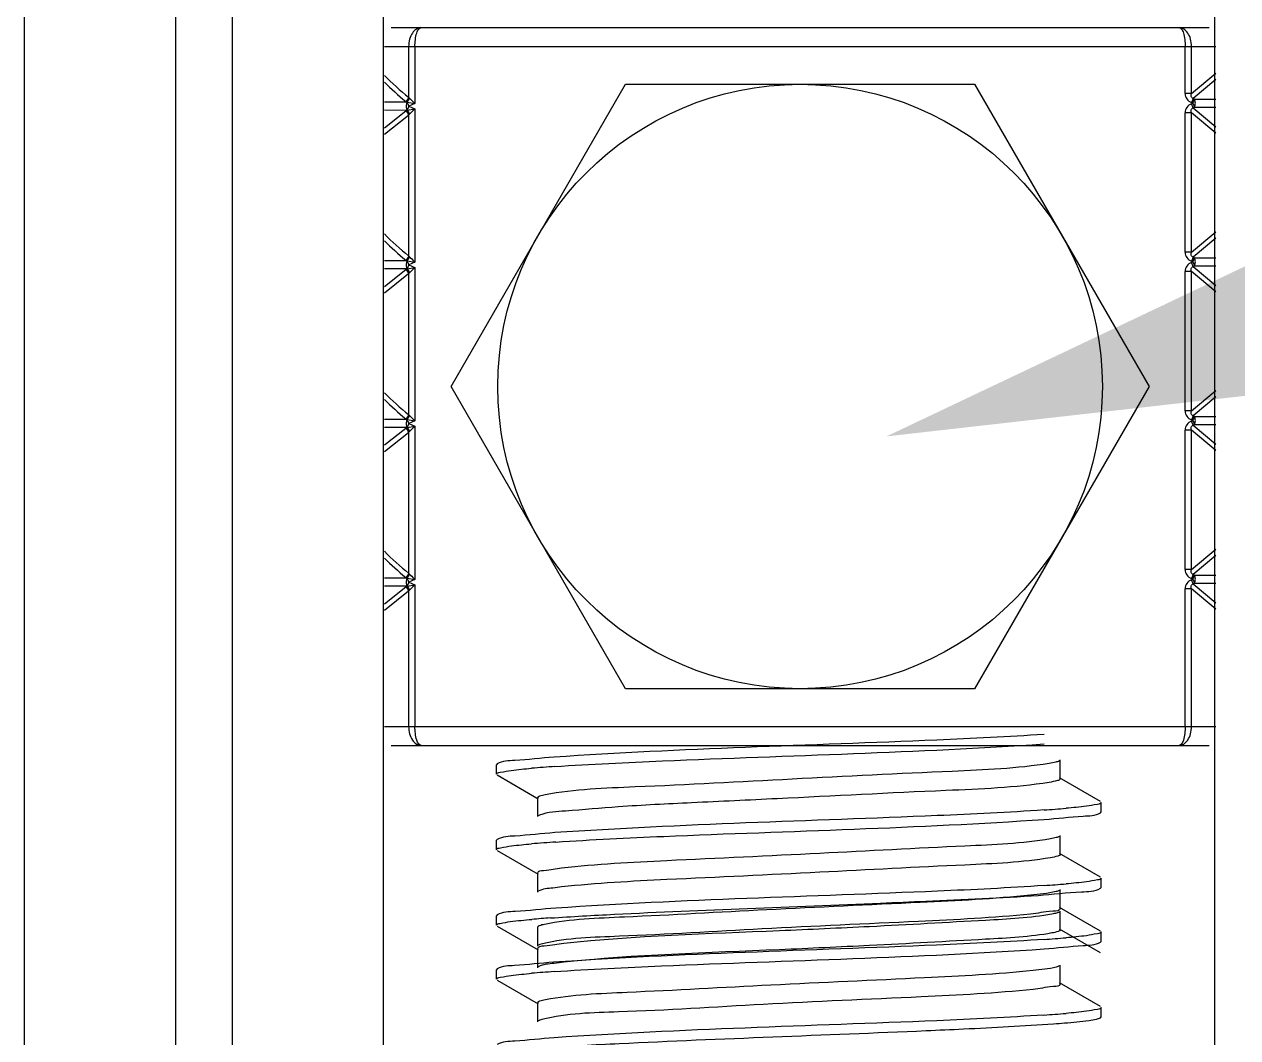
# Model space of a CAD drawing. Extents: x -409572 to -157272, y 600795 to 878326.
# Drawn here: x -397030.8 to -396791.8, y 820572.3 to 820771.9 of the extents above; entities that cross this region are included whole.
import ezdxf

# ---------------------------------------------------------------- set-up
doc = ezdxf.new("R2010")
doc.units = 0
doc.header["$LTSCALE"] = 1000
doc.header["$MEASUREMENT"] = 0
doc.layers.get('0').update_dxf_attribs({"linetype": 'CONTINUOUS'})

msp = doc.modelspace()

# ---------------------------------------------------------------- linework, layer by layer
at = {"linetype": 'CONTINUOUS'}
for p, q in [((-397030.76, 822308.34), (-397030.76, 819345.2)), ((-397000.99, 822308.34), (-397000.99, 819345.2)), ((-396989.83, 822308.34), (-396989.83, 819345.2)), ((-396960.07, 822308.34), (-396960.07, 819345.2)), ((-396796.35, 822308.34), (-396796.35, 819345.2)), ((-396958.52, 820771.25), (-396797.42, 820771.25)), ((-396959.83, 820767.53), (-396796.12, 820767.53)), ((-396955.06, 820767.53), (-396955.06, 820757.53)), ((-396953.82, 820767.53), (-396953.82, 820756.31)), ((-396802.12, 820758.25), (-396802.12, 820767.53)), ((-396800.88, 820758.25), (-396800.88, 820767.53)), ((-396800.88, 820758.25), (-396796.12, 820762.3)), ((-396796.12, 820761.04), (-396800.54, 820757.28)), ((-396946.71, 820700.56), (-396912.34, 820760.09)), ((-396912.34, 820760.09), (-396843.6, 820760.09)), ((-396843.6, 820760.09), (-396809.23, 820700.56)), ((-396955.46, 820756.6), (-396959.83, 820756.6)), ((-396955.38, 820756.58), (-396955.46, 820756.6)), ((-396955.36, 820756.57), (-396953.82, 820756.31)), ((-396954.96, 820757.41), (-396955.06, 820757.53)), ((-396953.82, 820756.31), (-396955.02, 820755.78)), ((-396954.91, 820757.37), (-396954.96, 820757.41)), ((-396800.88, 820758.25), (-396802.12, 820758.25)), ((-396800.54, 820757.28), (-396800.91, 820756.49)), ((-396800.65, 820756.37), (-396800.91, 820756.49)), ((-396800.91, 820756.24), (-396800.65, 820756.37)), ((-396800.54, 820755.46), (-396800.91, 820756.24)), ((-396800.65, 820756.37), (-396800.28, 820757.16)), ((-396800.65, 820756.37), (-396800.28, 820755.58)), ((-396800.28, 820757.16), (-396800.54, 820757.28)), ((-396800.28, 820757.16), (-396796.12, 820757.16)), ((-396955.48, 820754.96), (-396959.83, 820754.98)), ((-396959.83, 820751.54), (-396955.64, 820754.86)), ((-396959.83, 820750.27), (-396955.06, 820754.04)), ((-396955.48, 820754.96), (-396955.38, 820754.99)), ((-396955.38, 820754.99), (-396955.36, 820755)), ((-396955.02, 820755.78), (-396955.36, 820755)), ((-396955.36, 820755), (-396953.82, 820755.27)), ((-396955.06, 820754.04), (-396954.97, 820754.15)), ((-396955.06, 820754.04), (-396955.06, 820726.28)), ((-396955.02, 820755.78), (-396953.82, 820755.27)), ((-396954.97, 820754.15), (-396954.92, 820754.19)), ((-396954.92, 820754.19), (-396954.89, 820754.22)), ((-396953.82, 820755.27), (-396953.82, 820725.05)), ((-396800.88, 820754.49), (-396802.12, 820754.49)), ((-396802.12, 820727), (-396802.12, 820754.49)), ((-396800.88, 820727), (-396800.88, 820754.49)), ((-396796.12, 820750.44), (-396800.88, 820754.49)), ((-396800.54, 820755.46), (-396800.28, 820755.58)), ((-396800.54, 820755.46), (-396796.12, 820751.7)), ((-396800.28, 820755.58), (-396796.12, 820755.58)), ((-396800.88, 820727), (-396796.12, 820731.04)), ((-396796.12, 820729.78), (-396800.54, 820726.03)), ((-396955.46, 820725.34), (-396959.83, 820725.34)), ((-396955.38, 820725.32), (-396955.46, 820725.34)), ((-396955.36, 820725.31), (-396953.82, 820725.05)), ((-396954.96, 820726.15), (-396955.06, 820726.28)), ((-396954.91, 820726.11), (-396954.96, 820726.15)), ((-396800.88, 820727), (-396802.12, 820727)), ((-396800.54, 820726.03), (-396800.91, 820725.24)), ((-396800.65, 820725.11), (-396800.91, 820725.24)), ((-396800.65, 820725.11), (-396800.28, 820725.9)), ((-396800.28, 820725.9), (-396800.54, 820726.03)), ((-396800.28, 820725.9), (-396796.12, 820725.9)), ((-396955.48, 820723.71), (-396959.83, 820723.72)), ((-396959.83, 820720.29), (-396955.64, 820723.61)), ((-396959.83, 820719.02), (-396955.06, 820722.79)), ((-396955.48, 820723.71), (-396955.38, 820723.73)), ((-396955.38, 820723.73), (-396955.36, 820723.75)), ((-396955.02, 820724.53), (-396955.36, 820723.75)), ((-396955.36, 820723.75), (-396953.82, 820724.01)), ((-396955.06, 820722.79), (-396954.97, 820722.89)), ((-396955.06, 820722.79), (-396955.06, 820695.02)), ((-396953.82, 820725.05), (-396955.02, 820724.53)), ((-396955.02, 820724.53), (-396953.82, 820724.01)), ((-396954.97, 820722.89), (-396954.92, 820722.94)), ((-396954.92, 820722.94), (-396954.89, 820722.96)), ((-396953.82, 820724.01), (-396953.82, 820693.8)), ((-396800.88, 820723.23), (-396802.12, 820723.23)), ((-396802.12, 820695.74), (-396802.12, 820723.23)), ((-396800.91, 820724.99), (-396800.65, 820725.11)), ((-396800.54, 820724.2), (-396800.91, 820724.99)), ((-396800.88, 820695.74), (-396800.88, 820723.23)), ((-396796.12, 820719.18), (-396800.88, 820723.23)), ((-396800.65, 820725.11), (-396800.28, 820724.32)), ((-396800.54, 820724.2), (-396800.28, 820724.32)), ((-396800.54, 820724.2), (-396796.12, 820720.44)), ((-396800.28, 820724.32), (-396796.12, 820724.32)), ((-396912.34, 820641.02), (-396946.71, 820700.56)), ((-396809.23, 820700.56), (-396843.6, 820641.02)), ((-396800.88, 820695.74), (-396796.12, 820699.79)), ((-396796.12, 820698.53), (-396800.54, 820694.77)), ((-396955.46, 820694.09), (-396959.83, 820694.09)), ((-396955.38, 820694.07), (-396955.46, 820694.09)), ((-396954.96, 820694.9), (-396955.06, 820695.02)), ((-396954.91, 820694.86), (-396954.96, 820694.9)), ((-396800.88, 820695.74), (-396802.12, 820695.74)), ((-396800.54, 820694.77), (-396800.91, 820693.98)), ((-396800.65, 820693.86), (-396800.28, 820694.65)), ((-396800.28, 820694.65), (-396800.54, 820694.77)), ((-396800.28, 820694.65), (-396796.12, 820694.65)), ((-396955.48, 820692.46), (-396959.83, 820692.47)), ((-396959.83, 820689.04), (-396955.64, 820692.35)), ((-396955.48, 820692.46), (-396955.38, 820692.48)), ((-396955.38, 820692.48), (-396955.36, 820692.49)), ((-396955.36, 820694.06), (-396953.82, 820693.8)), ((-396955.02, 820693.28), (-396955.36, 820692.49)), ((-396955.36, 820692.49), (-396953.82, 820692.76)), ((-396953.82, 820693.8), (-396955.02, 820693.28)), ((-396955.02, 820693.28), (-396953.82, 820692.76)), ((-396954.97, 820691.64), (-396954.92, 820691.68)), ((-396954.92, 820691.68), (-396954.89, 820691.71)), ((-396953.82, 820692.76), (-396953.82, 820662.54)), ((-396800.88, 820691.98), (-396802.12, 820691.98)), ((-396802.12, 820664.49), (-396802.12, 820691.98)), ((-396800.65, 820693.86), (-396800.91, 820693.98)), ((-396800.91, 820693.74), (-396800.65, 820693.86)), ((-396800.54, 820692.95), (-396800.91, 820693.74)), ((-396800.88, 820664.49), (-396800.88, 820691.98)), ((-396796.12, 820687.93), (-396800.88, 820691.98)), ((-396800.65, 820693.86), (-396800.28, 820693.07)), ((-396800.54, 820692.95), (-396800.28, 820693.07)), ((-396800.54, 820692.95), (-396796.12, 820689.19)), ((-396800.28, 820693.07), (-396796.12, 820693.07)), ((-396959.83, 820687.76), (-396955.06, 820691.53)), ((-396955.06, 820691.53), (-396954.97, 820691.64)), ((-396955.06, 820691.53), (-396955.06, 820663.77)), ((-396800.88, 820664.49), (-396796.12, 820668.54)), ((-396796.12, 820667.27), (-396800.54, 820663.52)), ((-396954.96, 820663.65), (-396955.06, 820663.77)), ((-396954.91, 820663.6), (-396954.96, 820663.65)), ((-396800.88, 820664.49), (-396802.12, 820664.49)), ((-396800.54, 820663.52), (-396800.91, 820662.73)), ((-396800.65, 820662.61), (-396800.28, 820663.4)), ((-396800.28, 820663.4), (-396800.54, 820663.52)), ((-396800.28, 820663.4), (-396796.12, 820663.39)), ((-396955.46, 820662.83), (-396959.83, 820662.83)), ((-396955.48, 820661.2), (-396959.83, 820661.22)), ((-396959.83, 820657.78), (-396955.64, 820661.1)), ((-396955.48, 820661.2), (-396955.38, 820661.22)), ((-396955.38, 820662.82), (-396955.46, 820662.83)), ((-396955.38, 820661.22), (-396955.36, 820661.24)), ((-396955.36, 820662.81), (-396953.82, 820662.54)), ((-396955.02, 820662.02), (-396955.36, 820661.24)), ((-396955.36, 820661.24), (-396953.82, 820661.5)), ((-396953.82, 820662.54), (-396955.02, 820662.02)), ((-396955.02, 820662.02), (-396953.82, 820661.5)), ((-396953.82, 820661.5), (-396953.82, 820633.58)), ((-396800.88, 820660.72), (-396802.12, 820660.72)), ((-396802.12, 820633.58), (-396802.12, 820660.72)), ((-396800.65, 820662.61), (-396800.91, 820662.73)), ((-396800.91, 820662.48), (-396800.65, 820662.61)), ((-396800.54, 820661.69), (-396800.91, 820662.48)), ((-396800.88, 820633.58), (-396800.88, 820660.72)), ((-396796.12, 820656.67), (-396800.88, 820660.72)), ((-396800.65, 820662.61), (-396800.28, 820661.82)), ((-396800.54, 820661.69), (-396800.28, 820661.82)), ((-396800.54, 820661.69), (-396796.12, 820657.93)), ((-396800.28, 820661.82), (-396796.12, 820661.82)), ((-396959.83, 820656.51), (-396955.06, 820660.28)), ((-396955.06, 820660.28), (-396954.97, 820660.38)), ((-396955.06, 820660.28), (-396955.06, 820633.58)), ((-396954.97, 820660.38), (-396954.92, 820660.43)), ((-396954.92, 820660.43), (-396954.89, 820660.46)), ((-396843.6, 820641.02), (-396912.34, 820641.02)), ((-396959.83, 820633.58), (-396796.12, 820633.58)), ((-396958.52, 820629.86), (-396797.42, 820629.86)), ((-396937.6, 820626.22), (-396937.74, 820626.06)), ((-396937.74, 820624.2), (-396937.74, 820626.06)), ((-396937.74, 820624.2), (-396937.74, 820626.06)), ((-396826.73, 820623.27), (-396826.73, 820626.99)), ((-396937.6, 820624.04), (-396929.52, 820619.36)), ((-396818.82, 820618.78), (-396826.9, 820623.46)), ((-396929.69, 820619.55), (-396929.69, 820615.83)), ((-396818.68, 820616.76), (-396818.68, 820618.62)), ((-396818.68, 820616.76), (-396818.68, 820618.62)), ((-396929.26, 820616.13), (-396929.52, 820616.02)), ((-396818.82, 820616.6), (-396818.68, 820616.76)), ((-396937.6, 820611.34), (-396937.74, 820611.18)), ((-396937.74, 820609.32), (-396937.74, 820611.18)), ((-396937.74, 820609.32), (-396937.74, 820611.18)), ((-396826.73, 820608.39), (-396826.73, 820612.11)), ((-396937.6, 820609.16), (-396929.52, 820604.48)), ((-396818.82, 820603.9), (-396826.9, 820608.58)), ((-396929.69, 820604.67), (-396929.69, 820600.95)), ((-396818.68, 820601.88), (-396818.68, 820603.74)), ((-396818.68, 820601.88), (-396818.68, 820603.74)), ((-396826.73, 820597.77), (-396826.73, 820601.49)), ((-396818.82, 820601.71), (-396818.68, 820601.88)), ((-396937.6, 820596.46), (-396937.74, 820596.3)), ((-396937.74, 820594.44), (-396937.74, 820596.3)), ((-396937.74, 820594.44), (-396937.74, 820596.3)), ((-396818.82, 820593.28), (-396826.9, 820597.96)), ((-396826.73, 820593.51), (-396826.73, 820597.23)), ((-396937.6, 820594.27), (-396929.52, 820589.6)), ((-396929.69, 820594.05), (-396929.69, 820590.33)), ((-396818.82, 820589.02), (-396826.9, 820593.69)), ((-396818.68, 820591.26), (-396818.68, 820593.12)), ((-396818.68, 820591.26), (-396818.68, 820593.12)), ((-396929.69, 820589.78), (-396929.69, 820586.06)), ((-396818.82, 820591.09), (-396818.68, 820591.26)), ((-396826.73, 820582.88), (-396826.73, 820586.6)), ((-396937.6, 820585.84), (-396937.74, 820585.67)), ((-396937.74, 820583.81), (-396937.74, 820585.67)), ((-396937.74, 820583.81), (-396937.74, 820585.67)), ((-396937.6, 820583.65), (-396929.52, 820578.97)), ((-396818.82, 820578.4), (-396826.9, 820583.07)), ((-396929.69, 820579.16), (-396929.69, 820575.44)), ((-396818.68, 820576.37), (-396818.68, 820578.23)), ((-396818.68, 820576.37), (-396818.68, 820578.23)), ((-396818.82, 820576.21), (-396818.68, 820576.37))]:
    msp.add_line(p, q, dxfattribs=at)
msp.add_circle((-396877.97, 820700.56), 59.53, dxfattribs=at)
for centre, radius, start, end in [((-396913.86, 820807.81), 65.01, 224.9882, 230.6634), ((-396913.55, 820807.21), 65.73, 225.2411, 230.1872), ((-396954.9, 820757.61), 1.16, 230.2237, 240.9585), ((-396954.91, 820753.95), 1.16, 119.1442, 128.3025), ((-396913.86, 820776.56), 65.01, 224.9882, 230.6634), ((-396913.55, 820775.95), 65.73, 225.2411, 230.1872), ((-396954.9, 820726.35), 1.16, 230.2237, 240.9585), ((-396954.91, 820722.69), 1.16, 119.1442, 128.3025), ((-396913.86, 820745.3), 65.01, 224.9882, 230.6634), ((-396913.55, 820744.7), 65.73, 225.2411, 230.1872), ((-396954.9, 820695.1), 1.16, 230.2237, 240.9585), ((-396954.91, 820691.44), 1.16, 119.1442, 128.3025), ((-396913.86, 820714.05), 65.01, 224.9882, 230.6634), ((-396913.55, 820713.45), 65.73, 225.2411, 230.1872), ((-396954.9, 820663.85), 1.16, 230.2237, 240.9585), ((-396954.91, 820660.18), 1.16, 119.1442, 128.3025), ((-396909.08, 820366.36), 259.9, 93.7876, 94.8061), ((-396847.04, 820872.8), 256.23, 273.8296, 274.8033), ((-396908.83, 820348.27), 263.12, 93.7545, 94.8055), ((-396846.99, 820857.32), 255.63, 273.8359, 274.8035), ((-396910.25, 820351.17), 245.28, 93.9506, 94.8036), ((-396847.02, 820846.98), 255.91, 273.8329, 274.8033), ((-396909.29, 820328.57), 257.3, 93.8155, 94.8057), ((-396847.05, 820832.48), 256.3, 273.8289, 274.8033)]:
    msp.add_arc(centre, radius, start, end, dxfattribs=at)
for points, knots in [([(-396952.63, 820771.25), (-396952.95, 820771.25), (-396953.64, 820771.02), (-396954.43, 820770.17), (-396954.94, 820768.95), (-396955.06, 820768.02), (-396955.06, 820767.53)], [0, 0, 0, 0, 0.195972, 0.42512, 0.697797, 1, 1, 1, 1]), ([(-396953.82, 820767.53), (-396953.82, 820768.43), (-396953.69, 820769.64), (-396953.22, 820770.9), (-396952.8, 820771.25), (-396952.63, 820771.25)], [0, 0, 0, 0, 0.657525, 0.871922, 1, 1, 1, 1]), ([(-396803.32, 820771.25), (-396803.14, 820771.25), (-396802.73, 820770.9), (-396802.25, 820769.64), (-396802.12, 820768.43), (-396802.12, 820767.53)], [0, 0, 0, 0, 0.128078, 0.342475, 1, 1, 1, 1]), ([(-396800.88, 820767.53), (-396800.88, 820768.02), (-396801, 820768.95), (-396801.52, 820770.17), (-396802.31, 820771.02), (-396803, 820771.25), (-396803.32, 820771.25)], [0, 0, 0, 0, 0.302203, 0.57488, 0.804028, 1, 1, 1, 1]), ([(-396955.37, 820756.59), (-396955.42, 820756.48), (-396955.59, 820755.96), (-396955.56, 820755.36), (-396955.38, 820754.99)], [0, 0, 0, 0, 0.236634, 1, 1, 1, 1]), ([(-396955.02, 820755.78), (-396955.05, 820755.86), (-396955.16, 820756.13), (-396955.31, 820756.39), (-396955.37, 820756.59)], [0, 0, 0, 0, 0.285481, 1, 1, 1, 1]), ([(-396954.91, 820757.37), (-396954.83, 820757.29), (-396954.46, 820756.94), (-396954.1, 820756.58), (-396953.82, 820756.31)], [0, 0, 0, 0, 0.225254, 1, 1, 1, 1]), ([(-396802.12, 820758.25), (-396802.12, 820757.88), (-396801.87, 820757.12), (-396801.25, 820756.65), (-396800.91, 820756.49)], [0, 0, 0, 0, 0.499355, 1, 1, 1, 1]), ([(-396800.91, 820756.24), (-396801.25, 820756.09), (-396801.87, 820755.61), (-396802.12, 820754.86), (-396802.12, 820754.49)], [0, 0, 0, 0, 0.500643, 1, 1, 1, 1]), ([(-396800.54, 820757.28), (-396800.72, 820757.34), (-396801.01, 820757.69), (-396800.93, 820758.07), (-396800.88, 820758.25)], [0, 0, 0, 0, 0.502447, 1, 1, 1, 1]), ([(-396800.28, 820755.58), (-396800.16, 820755.82), (-396800.08, 820756.37), (-396800.16, 820756.92), (-396800.28, 820757.16)], [0, 0, 0, 0, 0.500048, 1, 1, 1, 1]), ([(-396954.89, 820754.22), (-396954.81, 820754.29), (-396954.45, 820754.64), (-396954.1, 820754.99), (-396953.82, 820755.27)], [0, 0, 0, 0, 0.226794, 1, 1, 1, 1]), ([(-396800.88, 820754.49), (-396800.93, 820754.67), (-396801.01, 820755.05), (-396800.72, 820755.4), (-396800.54, 820755.46)], [0, 0, 0, 0, 0.49632, 1, 1, 1, 1]), ([(-396955.37, 820725.34), (-396955.42, 820725.22), (-396955.59, 820724.7), (-396955.56, 820724.11), (-396955.38, 820723.73)], [0, 0, 0, 0, 0.236634, 1, 1, 1, 1]), ([(-396955.02, 820724.53), (-396955.05, 820724.61), (-396955.16, 820724.88), (-396955.31, 820725.14), (-396955.37, 820725.34)], [0, 0, 0, 0, 0.285481, 1, 1, 1, 1]), ([(-396954.91, 820726.11), (-396954.83, 820726.04), (-396954.46, 820725.69), (-396954.1, 820725.33), (-396953.82, 820725.05)], [0, 0, 0, 0, 0.225254, 1, 1, 1, 1]), ([(-396802.12, 820727), (-396802.12, 820726.63), (-396801.87, 820725.87), (-396801.25, 820725.4), (-396800.91, 820725.24)], [0, 0, 0, 0, 0.499355, 1, 1, 1, 1]), ([(-396800.54, 820726.03), (-396800.72, 820726.08), (-396801.01, 820726.43), (-396800.93, 820726.82), (-396800.88, 820727)], [0, 0, 0, 0, 0.502447, 1, 1, 1, 1]), ([(-396800.28, 820724.32), (-396800.16, 820724.57), (-396800.08, 820725.11), (-396800.16, 820725.66), (-396800.28, 820725.9)], [0, 0, 0, 0, 0.500048, 1, 1, 1, 1]), ([(-396954.89, 820722.96), (-396954.81, 820723.04), (-396954.45, 820723.38), (-396954.1, 820723.74), (-396953.82, 820724.01)], [0, 0, 0, 0, 0.226794, 1, 1, 1, 1]), ([(-396800.91, 820724.99), (-396801.25, 820724.83), (-396801.87, 820724.36), (-396802.12, 820723.6), (-396802.12, 820723.23)], [0, 0, 0, 0, 0.500643, 1, 1, 1, 1]), ([(-396800.88, 820723.23), (-396800.93, 820723.41), (-396801.01, 820723.79), (-396800.72, 820724.15), (-396800.54, 820724.2)], [0, 0, 0, 0, 0.49632, 1, 1, 1, 1]), ([(-396955.37, 820694.08), (-396955.42, 820693.97), (-396955.59, 820693.45), (-396955.56, 820692.85), (-396955.38, 820692.48)], [0, 0, 0, 0, 0.236634, 1, 1, 1, 1]), ([(-396955.02, 820693.28), (-396955.05, 820693.35), (-396955.16, 820693.62), (-396955.31, 820693.88), (-396955.37, 820694.08)], [0, 0, 0, 0, 0.285481, 1, 1, 1, 1]), ([(-396954.91, 820694.86), (-396954.83, 820694.78), (-396954.46, 820694.43), (-396954.1, 820694.07), (-396953.82, 820693.8)], [0, 0, 0, 0, 0.225254, 1, 1, 1, 1]), ([(-396802.12, 820695.74), (-396802.12, 820695.37), (-396801.87, 820694.61), (-396801.25, 820694.14), (-396800.91, 820693.98)], [0, 0, 0, 0, 0.499355, 1, 1, 1, 1]), ([(-396800.54, 820694.77), (-396800.72, 820694.83), (-396801.01, 820695.18), (-396800.93, 820695.56), (-396800.88, 820695.74)], [0, 0, 0, 0, 0.502447, 1, 1, 1, 1]), ([(-396800.28, 820693.07), (-396800.16, 820693.31), (-396800.08, 820693.86), (-396800.16, 820694.41), (-396800.28, 820694.65)], [0, 0, 0, 0, 0.500048, 1, 1, 1, 1]), ([(-396954.89, 820691.71), (-396954.81, 820691.79), (-396954.45, 820692.13), (-396954.1, 820692.48), (-396953.82, 820692.76)], [0, 0, 0, 0, 0.226794, 1, 1, 1, 1]), ([(-396800.91, 820693.74), (-396801.25, 820693.58), (-396801.87, 820693.11), (-396802.12, 820692.35), (-396802.12, 820691.98)], [0, 0, 0, 0, 0.500643, 1, 1, 1, 1]), ([(-396800.88, 820691.98), (-396800.93, 820692.16), (-396801.01, 820692.54), (-396800.72, 820692.89), (-396800.54, 820692.95)], [0, 0, 0, 0, 0.49632, 1, 1, 1, 1]), ([(-396954.91, 820663.6), (-396954.83, 820663.53), (-396954.46, 820663.18), (-396954.1, 820662.82), (-396953.82, 820662.54)], [0, 0, 0, 0, 0.225254, 1, 1, 1, 1]), ([(-396802.12, 820664.49), (-396802.12, 820664.12), (-396801.87, 820663.36), (-396801.25, 820662.89), (-396800.91, 820662.73)], [0, 0, 0, 0, 0.499355, 1, 1, 1, 1]), ([(-396800.54, 820663.52), (-396800.72, 820663.57), (-396801.01, 820663.92), (-396800.93, 820664.31), (-396800.88, 820664.49)], [0, 0, 0, 0, 0.502447, 1, 1, 1, 1]), ([(-396800.28, 820661.82), (-396800.16, 820662.06), (-396800.08, 820662.61), (-396800.16, 820663.15), (-396800.28, 820663.4)], [0, 0, 0, 0, 0.500048, 1, 1, 1, 1]), ([(-396955.37, 820662.83), (-396955.42, 820662.71), (-396955.59, 820662.2), (-396955.56, 820661.6), (-396955.38, 820661.22)], [0, 0, 0, 0, 0.236634, 1, 1, 1, 1]), ([(-396955.02, 820662.02), (-396955.05, 820662.1), (-396955.16, 820662.37), (-396955.31, 820662.63), (-396955.37, 820662.83)], [0, 0, 0, 0, 0.285481, 1, 1, 1, 1]), ([(-396954.89, 820660.46), (-396954.81, 820660.53), (-396954.45, 820660.87), (-396954.1, 820661.23), (-396953.82, 820661.5)], [0, 0, 0, 0, 0.226794, 1, 1, 1, 1]), ([(-396800.91, 820662.48), (-396801.25, 820662.32), (-396801.87, 820661.85), (-396802.12, 820661.09), (-396802.12, 820660.72)], [0, 0, 0, 0, 0.500643, 1, 1, 1, 1]), ([(-396800.88, 820660.72), (-396800.93, 820660.9), (-396801.01, 820661.29), (-396800.72, 820661.64), (-396800.54, 820661.69)], [0, 0, 0, 0, 0.49632, 1, 1, 1, 1]), ([(-396955.06, 820633.58), (-396955.06, 820633.09), (-396954.94, 820632.16), (-396954.43, 820630.94), (-396953.64, 820630.09), (-396952.95, 820629.86), (-396952.63, 820629.86)], [0, 0, 0, 0, 0.302203, 0.57488, 0.804028, 1, 1, 1, 1]), ([(-396952.63, 820629.86), (-396952.8, 820629.86), (-396953.22, 820630.21), (-396953.69, 820631.47), (-396953.82, 820632.69), (-396953.82, 820633.58)], [0, 0, 0, 0, 0.128078, 0.342475, 1, 1, 1, 1]), ([(-396829.93, 820632.02), (-396836.97, 820631.54), (-396869.13, 820630), (-396901.32, 820629.25), (-396926.4, 820627.55)], [0, 0, 0, 0, 0.219101, 1, 1, 1, 1]), ([(-396802.12, 820633.58), (-396802.12, 820632.69), (-396802.25, 820631.47), (-396802.73, 820630.21), (-396803.14, 820629.86), (-396803.32, 820629.86)], [0, 0, 0, 0, 0.657525, 0.871922, 1, 1, 1, 1]), ([(-396803.32, 820629.86), (-396803, 820629.86), (-396802.31, 820630.09), (-396801.52, 820630.94), (-396801, 820632.16), (-396800.88, 820633.09), (-396800.88, 820633.58)], [0, 0, 0, 0, 0.195972, 0.42512, 0.697797, 1, 1, 1, 1]), ([(-396926.25, 820625.7), (-396919.19, 820626.17), (-396887.08, 820627.72), (-396854.94, 820628.46), (-396829.93, 820630.16)], [0, 0, 0, 0, 0.220145, 1, 1, 1, 1]), ([(-396926.4, 820627.55), (-396929, 820627.37), (-396932.63, 820626.87), (-396936.59, 820626.8), (-396937.6, 820626.22)], [0, 0, 0, 0, 0.690488, 1, 1, 1, 1]), ([(-396937.74, 820624.2), (-396937.74, 820624.47), (-396936.31, 820624.65), (-396935.58, 820624.85), (-396934.86, 820624.94)], [0, 0, 0, 0, 0.271407, 1, 1, 1, 1]), ([(-396828.93, 820626.3), (-396835.24, 820625.29), (-396852.16, 820624.61), (-396879.33, 820623.25), (-396906, 820621.76), (-396922.34, 820621.24), (-396928.17, 820620.13)], [0, 0, 0, 0, 0.192752, 0.509476, 0.820909, 1, 1, 1, 1]), ([(-396826.9, 820626.8), (-396827.12, 820626.68), (-396827.81, 820626.5), (-396828.49, 820626.37), (-396828.93, 820626.3)], [0, 0, 0, 0, 0.367273, 1, 1, 1, 1]), ([(-396828.93, 820622.58), (-396835.64, 820621.51), (-396853.56, 820620.85), (-396877.01, 820619.6), (-396898.51, 820618.59), (-396912.45, 820617.93), (-396922.36, 820617.02), (-396927.64, 820616.72), (-396929.26, 820616.13)], [0, 0, 0, 0, 0.202669, 0.533226, 0.70113, 0.845024, 0.948509, 1, 1, 1, 1]), ([(-396826.73, 820623.27), (-396826.74, 820623.05), (-396827.78, 820622.81), (-396828.38, 820622.66), (-396828.93, 820622.58)], [0, 0, 0, 0, 0.280154, 1, 1, 1, 1]), ([(-396928.17, 820620.13), (-396928.55, 820620.05), (-396928.99, 820619.95), (-396929.69, 820619.71), (-396929.69, 820619.55)], [0, 0, 0, 0, 0.71086, 1, 1, 1, 1]), ([(-396818.68, 820618.62), (-396818.68, 820618.35), (-396820.11, 820618.17), (-396820.83, 820617.97), (-396821.55, 820617.88)], [0, 0, 0, 0, 0.271495, 1, 1, 1, 1]), ([(-396829.93, 820617.14), (-396836.95, 820616.66), (-396869.05, 820615.12), (-396901.2, 820614.36), (-396926.25, 820612.68)], [0, 0, 0, 0, 0.21884, 1, 1, 1, 1]), ([(-396926.06, 820610.83), (-396918.99, 820611.3), (-396886.93, 820612.84), (-396854.84, 820613.58), (-396829.89, 820615.28)], [0, 0, 0, 0, 0.220917, 1, 1, 1, 1]), ([(-396829.89, 820615.28), (-396827.33, 820615.46), (-396823.74, 820615.95), (-396819.82, 820616.02), (-396818.82, 820616.6)], [0, 0, 0, 0, 0.690253, 1, 1, 1, 1]), ([(-396926.25, 820612.68), (-396928.88, 820612.5), (-396932.56, 820611.99), (-396936.58, 820611.93), (-396937.6, 820611.34)], [0, 0, 0, 0, 0.690736, 1, 1, 1, 1]), ([(-396828.64, 820611.46), (-396834.2, 820610.51), (-396849.42, 820609.89), (-396874.58, 820608.51), (-396901.08, 820607.31), (-396918.05, 820606.45), (-396924.94, 820605.69)], [0, 0, 0, 0, 0.175288, 0.472203, 0.784406, 1, 1, 1, 1]), ([(-396826.9, 820611.92), (-396827.09, 820611.81), (-396827.68, 820611.64), (-396828.27, 820611.53), (-396828.64, 820611.46)], [0, 0, 0, 0, 0.373528, 1, 1, 1, 1]), ([(-396937.74, 820609.32), (-396937.74, 820609.59), (-396936.28, 820609.77), (-396935.55, 820609.97), (-396934.81, 820610.06)], [0, 0, 0, 0, 0.271179, 1, 1, 1, 1]), ([(-396826.73, 820608.39), (-396826.74, 820608.2), (-396827.63, 820607.95), (-396828.16, 820607.82), (-396828.64, 820607.74)], [0, 0, 0, 0, 0.283524, 1, 1, 1, 1]), ([(-396924.94, 820605.69), (-396926.12, 820605.56), (-396927.26, 820605.22), (-396929.69, 820605.1), (-396929.69, 820604.67)], [0, 0, 0, 0, 0.732764, 1, 1, 1, 1]), ([(-396828.64, 820607.74), (-396834.2, 820606.79), (-396849.42, 820606.17), (-396874.58, 820604.79), (-396901.08, 820603.59), (-396918.05, 820602.73), (-396924.94, 820601.97)], [0, 0, 0, 0, 0.175288, 0.472203, 0.784406, 1, 1, 1, 1]), ([(-396818.68, 820603.74), (-396818.68, 820603.47), (-396820.1, 820603.29), (-396820.83, 820603.09), (-396821.54, 820603)], [0, 0, 0, 0, 0.27155, 1, 1, 1, 1]), ([(-396924.94, 820601.97), (-396925.51, 820601.91), (-396927.03, 820601.68), (-396928.68, 820601.63), (-396929.52, 820601.14)], [0, 0, 0, 0, 0.371684, 1, 1, 1, 1]), ([(-396829.89, 820602.26), (-396836.89, 820601.78), (-396868.94, 820600.24), (-396901.03, 820599.48), (-396926.06, 820597.81)], [0, 0, 0, 0, 0.218398, 1, 1, 1, 1]), ([(-396826.9, 820601.3), (-396827.1, 820601.18), (-396828.98, 820600.68), (-396830.88, 820600.52), (-396832.56, 820600.35)], [0, 0, 0, 0, 0.122947, 1, 1, 1, 1]), ([(-396831.08, 820600.32), (-396828.23, 820600.51), (-396824.26, 820601.06), (-396819.92, 820601.08), (-396818.82, 820601.71)], [0, 0, 0, 0, 0.692027, 1, 1, 1, 1]), ([(-396832.56, 820600.35), (-396839.78, 820599.63), (-396857.13, 820598.74), (-396883.83, 820597.59), (-396908.45, 820596.13), (-396923.14, 820595.63), (-396928.3, 820594.6)], [0, 0, 0, 0, 0.227021, 0.543037, 0.835394, 1, 1, 1, 1]), ([(-396927.15, 820595.87), (-396922.93, 820596.16), (-396901.26, 820597.33), (-396879.56, 820598.08), (-396862.1, 820598.81)], [0, 0, 0, 0, 0.194747, 1, 1, 1, 1]), ([(-396862.1, 820598.81), (-396859.13, 820598.93), (-396848.79, 820599.37), (-396838.44, 820599.84), (-396831.08, 820600.32)], [0, 0, 0, 0, 0.286991, 1, 1, 1, 1]), ([(-396926.06, 820597.81), (-396928.73, 820597.63), (-396932.48, 820597.11), (-396936.56, 820597.06), (-396937.6, 820596.46)], [0, 0, 0, 0, 0.691038, 1, 1, 1, 1]), ([(-396832.56, 820596.63), (-396839.91, 820595.9), (-396857.55, 820594.99), (-396884.59, 820593.87), (-396909.17, 820592.28), (-396923.75, 820591.95), (-396928.68, 820590.8)], [0, 0, 0, 0, 0.230195, 0.549984, 0.842214, 1, 1, 1, 1]), ([(-396828.37, 820596.63), (-396832.67, 820595.84), (-396844.7, 820595.25), (-396856.66, 820594.52), (-396864.28, 820594.15)], [0, 0, 0, 0, 0.364269, 1, 1, 1, 1]), ([(-396826.74, 820597.77), (-396826.73, 820597.24), (-396829.74, 820597.22), (-396831.1, 820596.77), (-396832.56, 820596.63)], [0, 0, 0, 0, 0.265303, 1, 1, 1, 1]), ([(-396826.9, 820597.04), (-396827.07, 820596.94), (-396827.56, 820596.79), (-396828.06, 820596.68), (-396828.37, 820596.63)], [0, 0, 0, 0, 0.380472, 1, 1, 1, 1]), ([(-396937.74, 820594.44), (-396937.74, 820594.69), (-396936.4, 820594.88), (-396935.72, 820595.06), (-396935.04, 820595.15)], [0, 0, 0, 0, 0.272497, 1, 1, 1, 1]), ([(-396928.3, 820594.6), (-396928.65, 820594.53), (-396929.06, 820594.43), (-396929.68, 820594.19), (-396929.68, 820594.05)], [0, 0, 0, 0, 0.707546, 1, 1, 1, 1]), ([(-396864.28, 820594.15), (-396870.19, 820593.87), (-396890.26, 820592.89), (-396910.39, 820592.34), (-396924.49, 820590.86)], [0, 0, 0, 0, 0.294359, 1, 1, 1, 1]), ([(-396829.91, 820591.64), (-396836.96, 820591.16), (-396869.16, 820589.61), (-396901.4, 820588.86), (-396926.51, 820587.15)], [0, 0, 0, 0, 0.219186, 1, 1, 1, 1]), ([(-396828.37, 820592.91), (-396832.67, 820592.12), (-396844.7, 820591.53), (-396856.66, 820590.8), (-396864.28, 820590.43)], [0, 0, 0, 0, 0.364269, 1, 1, 1, 1]), ([(-396826.73, 820593.51), (-396826.74, 820593.34), (-396827.49, 820593.09), (-396827.96, 820592.98), (-396828.37, 820592.91)], [0, 0, 0, 0, 0.287487, 1, 1, 1, 1]), ([(-396818.68, 820593.12), (-396818.68, 820592.85), (-396820.11, 820592.67), (-396820.83, 820592.47), (-396821.55, 820592.38)], [0, 0, 0, 0, 0.271522, 1, 1, 1, 1]), ([(-396924.49, 820590.86), (-396925.79, 820590.72), (-396927.02, 820590.34), (-396929.69, 820590.26), (-396929.68, 820589.78)], [0, 0, 0, 0, 0.733679, 1, 1, 1, 1]), ([(-396928.68, 820590.8), (-396928.85, 820590.75), (-396929.14, 820590.68), (-396929.42, 820590.57), (-396929.52, 820590.51)], [0, 0, 0, 0, 0.595252, 1, 1, 1, 1]), ([(-396926.41, 820585.3), (-396919.36, 820585.78), (-396887.2, 820587.33), (-396855, 820588.07), (-396829.93, 820589.78)], [0, 0, 0, 0, 0.219537, 1, 1, 1, 1]), ([(-396864.28, 820590.43), (-396870.19, 820590.15), (-396890.26, 820589.17), (-396910.39, 820588.62), (-396924.49, 820587.14)], [0, 0, 0, 0, 0.294359, 1, 1, 1, 1]), ([(-396829.93, 820589.78), (-396827.36, 820589.95), (-396823.75, 820590.45), (-396819.82, 820590.52), (-396818.82, 820591.09)], [0, 0, 0, 0, 0.690318, 1, 1, 1, 1]), ([(-396926.51, 820587.15), (-396929.08, 820586.98), (-396932.68, 820586.48), (-396936.6, 820586.41), (-396937.6, 820585.84)], [0, 0, 0, 0, 0.690304, 1, 1, 1, 1]), ([(-396924.49, 820587.14), (-396925.13, 820587.07), (-396926.79, 820586.82), (-396928.6, 820586.79), (-396929.52, 820586.25)], [0, 0, 0, 0, 0.373733, 1, 1, 1, 1]), ([(-396937.74, 820583.81), (-396937.74, 820584.08), (-396936.32, 820584.26), (-396935.6, 820584.46), (-396934.88, 820584.55)], [0, 0, 0, 0, 0.271566, 1, 1, 1, 1]), ([(-396832.09, 820585.51), (-396839.19, 820584.78), (-396856.41, 820583.9), (-396883.07, 820582.73), (-396907.93, 820581.3), (-396922.83, 820580.75), (-396928.14, 820579.75)], [0, 0, 0, 0, 0.22252, 0.537346, 0.83163, 1, 1, 1, 1]), ([(-396826.9, 820586.42), (-396827.09, 820586.31), (-396828.81, 820585.83), (-396830.56, 820585.67), (-396832.09, 820585.51)], [0, 0, 0, 0, 0.125114, 1, 1, 1, 1]), ([(-396832.09, 820581.79), (-396839.42, 820581.03), (-396857.15, 820580.13), (-396884.41, 820579.02), (-396909.2, 820577.34), (-396923.91, 820577.11), (-396928.8, 820575.88)], [0, 0, 0, 0, 0.22805, 0.549566, 0.843677, 1, 1, 1, 1]), ([(-396826.74, 820582.88), (-396826.73, 820582.4), (-396829.49, 820582.33), (-396830.75, 820581.93), (-396832.09, 820581.79)], [0, 0, 0, 0, 0.266019, 1, 1, 1, 1]), ([(-396928.14, 820579.75), (-396928.53, 820579.67), (-396928.98, 820579.57), (-396929.68, 820579.33), (-396929.68, 820579.16)], [0, 0, 0, 0, 0.710787, 1, 1, 1, 1]), ([(-396818.68, 820578.23), (-396818.68, 820577.96), (-396820.11, 820577.78), (-396820.83, 820577.59), (-396821.56, 820577.49)], [0, 0, 0, 0, 0.27149, 1, 1, 1, 1]), ([(-396928.8, 820575.88), (-396928.95, 820575.85), (-396929.19, 820575.78), (-396929.43, 820575.68), (-396929.52, 820575.63)], [0, 0, 0, 0, 0.587983, 1, 1, 1, 1]), ([(-396829.93, 820576.75), (-396836.97, 820576.27), (-396869.13, 820574.73), (-396901.33, 820573.98), (-396926.41, 820572.28)], [0, 0, 0, 0, 0.219112, 1, 1, 1, 1]), ([(-396853.13, 820573.68), (-396850.67, 820573.79), (-396842.3, 820574.17), (-396833.94, 820574.59), (-396828.04, 820575.03)], [0, 0, 0, 0, 0.293781, 1, 1, 1, 1]), ([(-396828.04, 820575.03), (-396827.32, 820575.08), (-396824.99, 820575.26), (-396822.66, 820575.47), (-396821.06, 820575.7)], [0, 0, 0, 0, 0.307477, 1, 1, 1, 1]), ([(-396821.06, 820575.7), (-396820.57, 820575.77), (-396819.82, 820575.9), (-396819.06, 820576.07), (-396818.82, 820576.21)], [0, 0, 0, 0, 0.642632, 1, 1, 1, 1]), ([(-396926.41, 820572.28), (-396929, 820572.1), (-396932.63, 820571.6), (-396936.59, 820571.53), (-396937.6, 820570.95)], [0, 0, 0, 0, 0.690474, 1, 1, 1, 1]), ([(-396928.08, 820570.3), (-396923.25, 820570.65), (-396898.27, 820571.97), (-396873.28, 820572.8), (-396853.13, 820573.68)], [0, 0, 0, 0, 0.19365, 1, 1, 1, 1])]:
    msp.add_open_spline(points, degree=3, knots=knots, dxfattribs=at)
for points in [[(-396955.06, 820757.53), (-396955.14, 820757.21), (-396955.36, 820756.91), (-396955.64, 820756.72)], [(-396954.96, 820757.41), (-396955.03, 820757.1), (-396955.21, 820756.8), (-396955.46, 820756.6)], [(-396955.38, 820756.58), (-396955.16, 820756.79), (-396954.98, 820757.07), (-396954.91, 820757.37)], [(-396955.06, 820754.04), (-396955.14, 820754.37), (-396955.36, 820754.67), (-396955.64, 820754.86)], [(-396954.97, 820754.15), (-396955.04, 820754.46), (-396955.23, 820754.76), (-396955.48, 820754.96)], [(-396954.92, 820754.19), (-396954.99, 820754.49), (-396955.16, 820754.78), (-396955.38, 820754.99)], [(-396954.89, 820754.22), (-396954.97, 820754.51), (-396955.13, 820754.8), (-396955.36, 820755)], [(-396955.06, 820726.28), (-396955.14, 820725.95), (-396955.36, 820725.65), (-396955.64, 820725.46)], [(-396954.96, 820726.15), (-396955.03, 820725.85), (-396955.21, 820725.54), (-396955.46, 820725.34)], [(-396955.38, 820725.32), (-396955.16, 820725.53), (-396954.98, 820725.81), (-396954.91, 820726.11)], [(-396955.06, 820722.79), (-396955.14, 820723.11), (-396955.36, 820723.42), (-396955.64, 820723.61)], [(-396954.97, 820722.89), (-396955.04, 820723.2), (-396955.23, 820723.51), (-396955.48, 820723.71)], [(-396954.92, 820722.94), (-396954.99, 820723.24), (-396955.16, 820723.53), (-396955.38, 820723.73)], [(-396954.89, 820722.96), (-396954.97, 820723.26), (-396955.13, 820723.54), (-396955.36, 820723.75)], [(-396955.06, 820695.02), (-396955.14, 820694.7), (-396955.36, 820694.4), (-396955.64, 820694.21)], [(-396954.96, 820694.9), (-396955.03, 820694.59), (-396955.21, 820694.29), (-396955.46, 820694.09)], [(-396955.38, 820694.07), (-396955.16, 820694.28), (-396954.98, 820694.56), (-396954.91, 820694.86)], [(-396955.06, 820691.53), (-396955.14, 820691.86), (-396955.36, 820692.16), (-396955.64, 820692.35)], [(-396954.97, 820691.64), (-396955.04, 820691.95), (-396955.23, 820692.26), (-396955.48, 820692.46)], [(-396954.92, 820691.68), (-396954.99, 820691.98), (-396955.16, 820692.27), (-396955.38, 820692.48)], [(-396954.89, 820691.71), (-396954.97, 820692), (-396955.13, 820692.29), (-396955.36, 820692.49)], [(-396955.06, 820663.77), (-396955.14, 820663.45), (-396955.36, 820663.14), (-396955.64, 820662.96)], [(-396954.96, 820663.65), (-396955.03, 820663.34), (-396955.21, 820663.04), (-396955.46, 820662.83)], [(-396955.38, 820662.82), (-396955.16, 820663.03), (-396954.98, 820663.31), (-396954.91, 820663.6)], [(-396955.06, 820660.28), (-396955.14, 820660.6), (-396955.36, 820660.91), (-396955.64, 820661.1)], [(-396954.97, 820660.38), (-396955.04, 820660.7), (-396955.23, 820661), (-396955.48, 820661.2)], [(-396954.92, 820660.43), (-396954.99, 820660.73), (-396955.16, 820661.02), (-396955.38, 820661.22)], [(-396954.89, 820660.46), (-396954.97, 820660.75), (-396955.13, 820661.03), (-396955.36, 820661.24)], [(-396934.86, 820624.94), (-396933.53, 820625.11), (-396932.19, 820625.24), (-396930.86, 820625.35)], [(-396821.55, 820617.88), (-396822.89, 820617.71), (-396824.24, 820617.58), (-396825.59, 820617.47)], [(-396934.81, 820610.06), (-396933.5, 820610.23), (-396932.19, 820610.36), (-396930.87, 820610.47)], [(-396821.54, 820603), (-396822.89, 820602.82), (-396824.24, 820602.7), (-396825.59, 820602.58)], [(-396935.04, 820595.15), (-396933.63, 820595.34), (-396932.21, 820595.47), (-396930.79, 820595.59)], [(-396821.55, 820592.38), (-396822.89, 820592.2), (-396824.24, 820592.08), (-396825.59, 820591.96)], [(-396934.88, 820584.55), (-396933.54, 820584.73), (-396932.19, 820584.85), (-396930.85, 820584.97)], [(-396821.56, 820577.49), (-396822.9, 820577.32), (-396824.24, 820577.19), (-396825.59, 820577.08)]]:
    msp.add_open_spline(points, degree=3, dxfattribs=at)
msp.add_solid([(-396760.22, 820702.13), (-396860.96, 820690.73), (-396769.36, 820734.18)])

doc.saveas('drawing.dxf')
